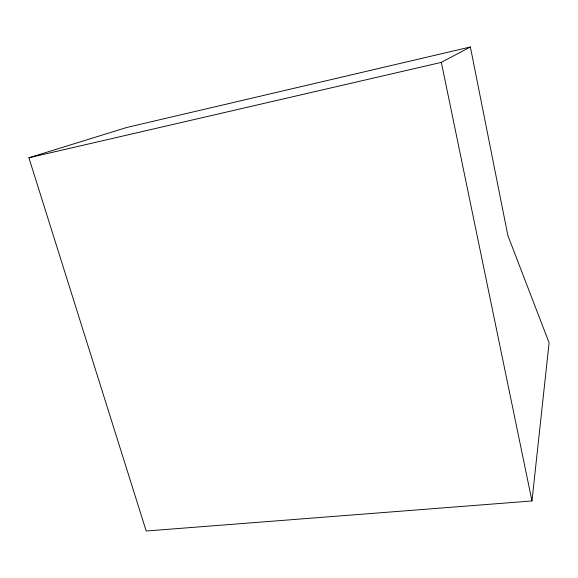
<?xml version="1.0" encoding="UTF-8"?>
<svg xmlns="http://www.w3.org/2000/svg" width="578" height="578" viewBox="0 0 578 578"><rect width="100%" height="100%" fill="white"/><g stroke="black" fill="none" stroke-linecap="round" stroke-linejoin="round"><path stroke-width="0.87" d="M531.97 500.96L549.1 342.797L507.867 235.521L470.376 46.984L126.727 127.485L28.9 157.772L146.198 531.016L531.97 500.96L441.332 62.381L470.376 46.984M28.9 157.772L441.332 62.381"/></g></svg>
